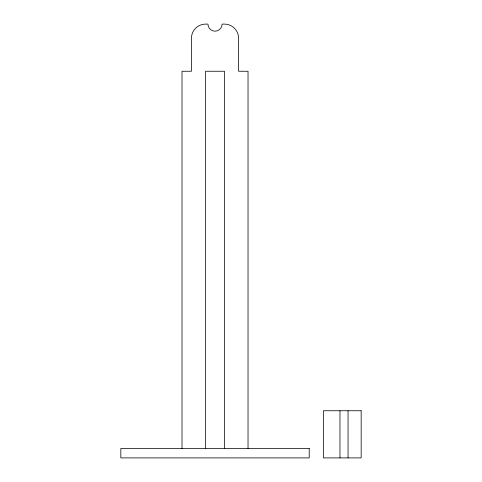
<?xml version="1.0" encoding="UTF-8"?>
<svg xmlns="http://www.w3.org/2000/svg" width="482" height="482" viewBox="0 0 482 482"><rect width="100%" height="100%" fill="white"/><g stroke="black" fill="none" stroke-linecap="round" stroke-linejoin="round"><path stroke-width="0.72" d="M348.058 410.748L348.058 457.9M339.973 410.748L339.973 457.9M248.031 448.471L248.031 71.252L238.596 71.252L238.596 38.247A14.147 14.147 0 0 0 224.455 24.1L222.094 24.1A7.073 7.073 0 0 1 215.02 31.173A7.073 7.073 0 0 1 207.947 24.1L205.591 24.1A14.147 14.147 0 0 0 191.444 38.247L191.444 71.252L182.015 71.252L182.015 448.471M224.455 448.471L224.455 71.252L205.591 71.252L205.591 448.471M361.169 410.748L323.47 410.748L323.47 457.9L361.169 457.9L361.169 410.748M309.215 448.471L120.831 448.471L120.831 457.9L309.215 457.9L309.215 448.471"/></g></svg>
